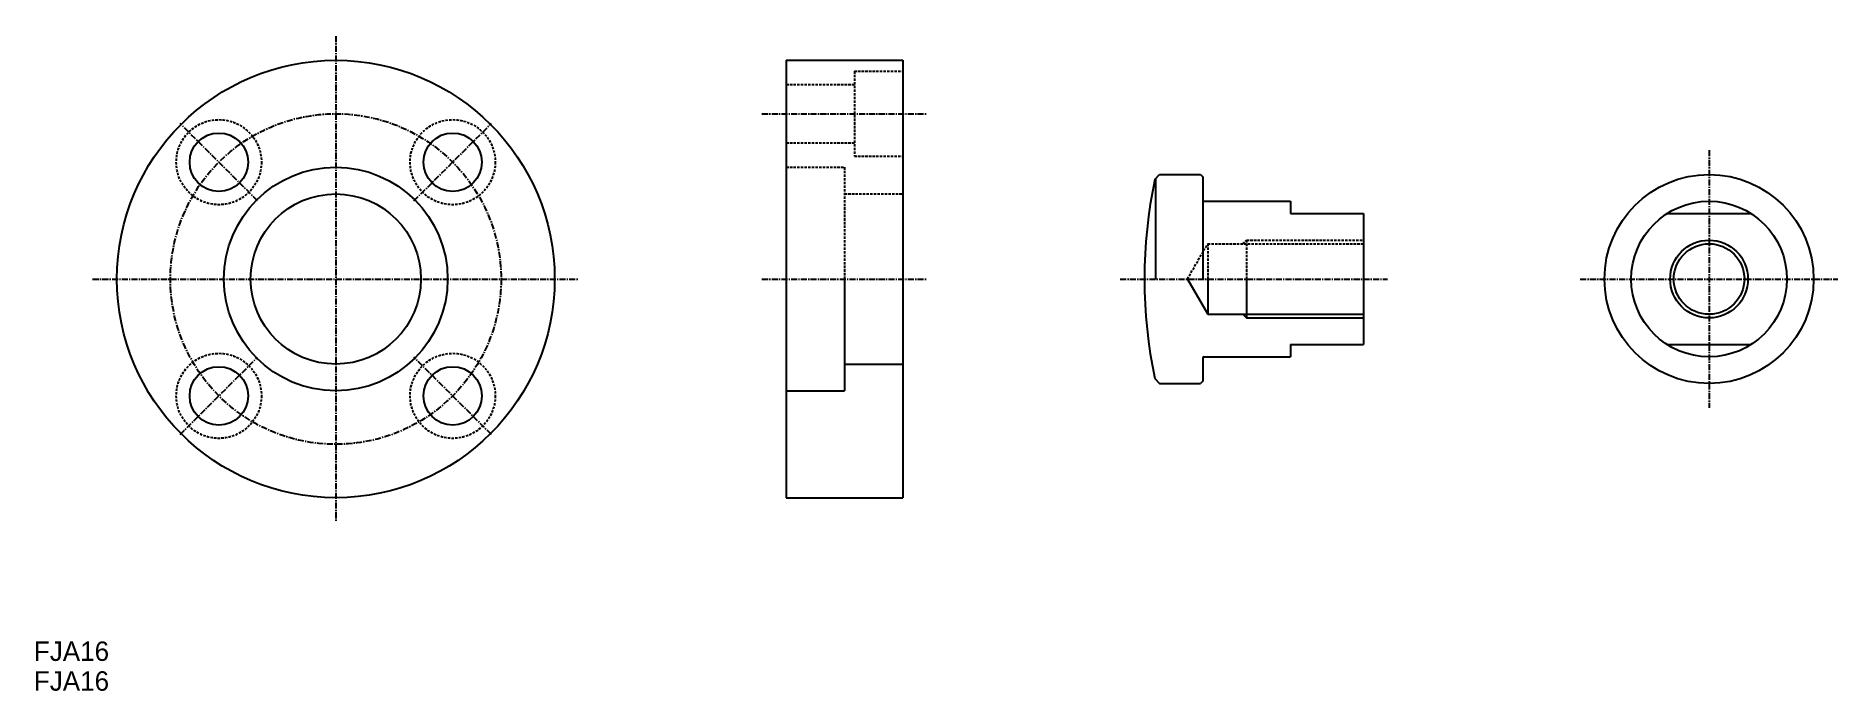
# Model space of a CAD drawing. Extents: x 0 to 371, y 0 to 135.
import ezdxf

# ---------------------------------------------------------------- set-up
doc = ezdxf.new("R2010")
doc.units = 0
doc.linetypes.add('CENTER', pattern=[2, 1.25, -0.25, 0.25, -0.25])
doc.linetypes.add('DASHED', pattern=[0.75, 0.5, -0.25])
doc.layers.get('0').update_dxf_attribs({"linetype": 'CONTINUOUS'})
doc.layers.add('CENTER', color=1, linetype='CENTER')

msp = doc.modelspace()

# ---------------------------------------------------------------- linework, layer by layer
at = {"color": 7, "linetype": 'CONTINUOUS'}
for p, q in [((154.7, 129.71), (154.7, 39.71)), ((154.7, 129.71), (178.7, 129.71)), ((178.7, 129.71), (178.7, 39.71)), ((230.48, 105.21), (231.48, 106.21)), ((230.7, 84.71), (230.7, 105.43)), ((231.48, 106.21), (239.86, 106.21)), ((239.86, 106.21), (240.36, 105.71)), ((240.36, 105.71), (240.36, 84.71)), ((240.56, 100.71), (258.36, 100.71)), ((258.36, 100.71), (258.36, 98.21)), ((258.36, 98.21), (273.36, 98.21)), ((273.36, 98.21), (273.36, 71.21)), ((335.86, 98.21), (353.04, 98.21)), ((166.7, 84.71), (166.7, 61.71)), ((237.17, 84.71), (241.36, 77.46)), ((241.36, 84.71), (241.36, 77.46)), ((249.36, 84.71), (249.36, 76.71)), ((241.36, 77.46), (273.36, 77.46)), ((258.36, 71.21), (273.36, 71.21)), ((258.36, 71.21), (258.36, 68.71)), ((335.86, 71.21), (353.04, 71.21)), ((166.7, 67.21), (178.7, 67.21)), ((240.36, 68.51), (240.36, 63.71)), ((240.56, 68.71), (258.36, 68.71)), ((230.48, 64.21), (231.48, 63.21)), ((231.48, 63.21), (239.86, 63.21)), ((240.36, 63.71), (239.86, 63.21)), ((154.7, 61.71), (166.7, 61.71)), ((154.7, 39.71), (178.7, 39.71))]:
    msp.add_line(p, q, dxfattribs=at)
at = {"color": 3, "linetype": 'DASHED'}
for p, q in [((168.7, 127.46), (168.7, 109.96)), ((168.7, 127.46), (178.7, 127.46)), ((154.7, 124.71), (168.7, 124.71)), ((154.7, 112.71), (168.7, 112.71)), ((154.7, 107.71), (166.7, 107.71)), ((166.7, 107.71), (166.7, 84.71)), ((168.7, 109.96), (178.7, 109.96)), ((166.7, 102.21), (178.7, 102.21)), ((248.61, 91.96), (249.36, 92.71)), ((249.36, 92.71), (249.36, 84.71)), ((249.36, 92.71), (273.36, 92.71)), ((237.17, 84.71), (241.36, 91.96)), ((241.36, 91.96), (241.36, 84.71)), ((241.36, 91.96), (273.36, 91.96))]:
    msp.add_line(p, q, dxfattribs=at)
for p, q in [((154.7, 107.21), (154.7, 107.21)), ((154.7, 84.71), (154.7, 84.71))]:
    msp.add_line(p, q)
at = {"color": 3, "linetype": 'CONTINUOUS'}
for p, q in [((248.61, 77.46), (249.36, 76.71)), ((249.36, 76.71), (273.36, 76.71))]:
    msp.add_line(p, q, dxfattribs=at)
at = {"color": 7, "linetype": 'CONTINUOUS'}
for centre, radius in [((62.07, 84.71), 45), ((38.03, 108.75), 6), ((86.11, 108.75), 6), ((62.07, 84.71), 23), ((344.45, 84.71), 21.5), ((62.07, 84.71), 17.5), ((344.45, 84.71), 16), ((344.45, 84.71), 7.25), ((38.03, 60.67), 6), ((86.11, 60.67), 6)]:
    msp.add_circle(centre, radius, dxfattribs=at)
at = {"color": 3, "linetype": 'DASHED'}
for centre in [(38.03, 108.75), (86.11, 108.75), (38.03, 60.67), (86.11, 60.67)]:
    msp.add_circle(centre, 8.75, dxfattribs=at)
at = {"color": 3, "linetype": 'CONTINUOUS'}
msp.add_circle((344.45, 84.71), 8, dxfattribs=at)
at = {"color": 7, "linetype": 'CONTINUOUS'}
for centre, radius, start, end in [((328.36, 84.71), 100, 168.1705, 191.8295), ((240.56, 100.91), 0.2, 180, 270), ((240.56, 68.51), 0.2, 90, 180)]:
    msp.add_arc(centre, radius, start, end, dxfattribs=at)
at = {"layer": 'CENTER', "color": 1, "linetype": 'CENTER'}
for p, q in [((62.07, 134.71), (62.07, 34.71)), ((149.7, 118.71), (183.7, 118.71)), ((45.98, 100.8), (30.07, 116.71)), ((78.15, 100.8), (94.06, 116.71)), ((344.45, 111.21), (344.45, 58.21)), ((12.07, 84.71), (112.07, 84.71)), ((149.7, 84.71), (183.7, 84.71)), ((223.36, 84.71), (278.36, 84.71)), ((317.95, 84.71), (370.95, 84.71)), ((30.07, 52.71), (45.98, 68.62)), ((94.06, 52.71), (78.15, 68.62))]:
    msp.add_line(p, q, dxfattribs=at)
msp.add_circle((62.07, 84.71), 34, dxfattribs=at)

# ---------------------------------------------------------------- texts
at = {"color": 7, "linetype": 'CONTINUOUS'}
for p in [(0, 6.13), (0, 0)]:
    msp.add_text('FJA16', height=4, dxfattribs=at).set_placement(p)

doc.saveas('drawing.dxf')
